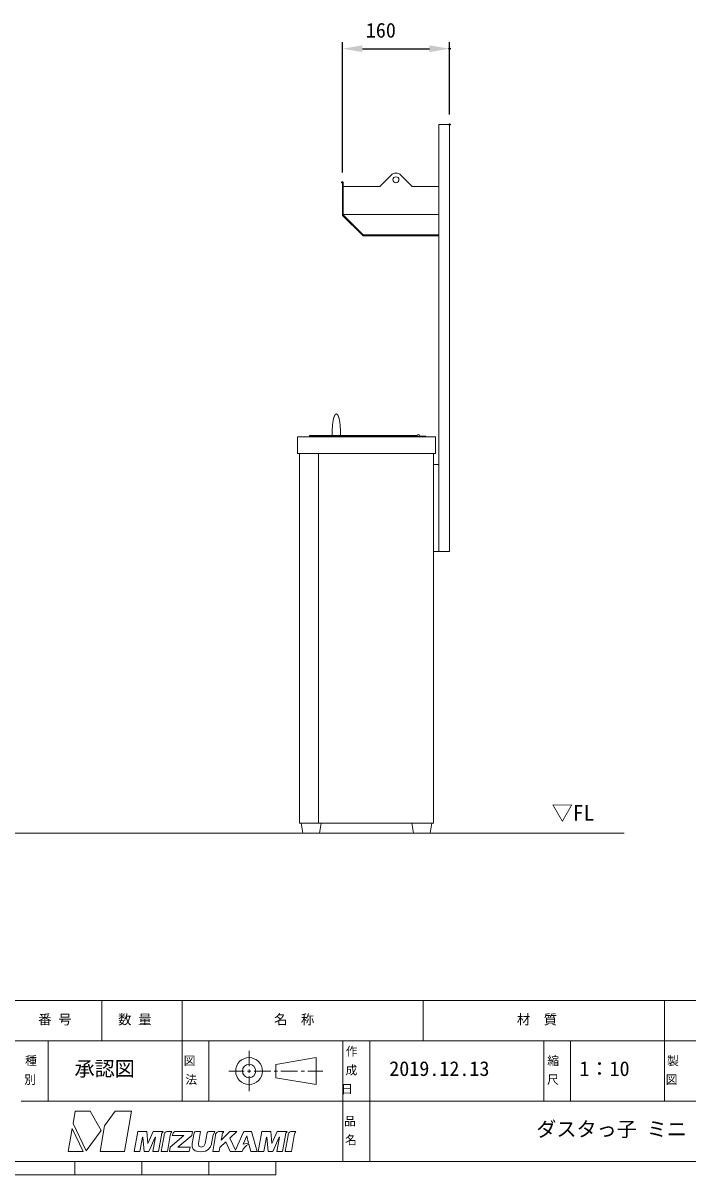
# Model space of a CAD drawing. Units: millimetres on the paper. Extents: x -203 to 203, y -143 to 143.
# Drawn here: x 12.3 to 111.5, y -140 to 31.8 of the extents above; entities that cross this region are included whole.
import ezdxf
from ezdxf.enums import TextEntityAlignment as Align

# ---------------------------------------------------------------- set-up
doc = ezdxf.new("R2010")
doc.units = ezdxf.units.MM
doc.header["$PDMODE"] = 32
doc.header["$PDSIZE"] = 0.2
for name, color, linetype, lineweight in [('0-1_DIMENSION_LINES$02_DIMENSI', 7, 'Continuous', 25), ('0-3_DIMENSION_LINES$03_LINES', 7, 'Continuous', 18), ('0-5_図面_FORMAT$01_WAKU$OUT_LINE', 6, 'Continuous', 18), ('0-6_図面_FORMAT$03_TEXT', 7, 'Continuous', 18), ('0-7_図面_FORMAT$01_WAKU$SUB_LINE', 7, 'Continuous', 18), ('0-8_図面_FORMAT$02_LOGO$01_MZ_LO', 7, 'Continuous', 18)]:
    doc.layers.add(name, color=color, linetype=linetype, lineweight=lineweight)
doc.layers.add('0-2_DEFPOINTS', color=7, linetype='Continuous')
doc.styles.add('ＭＳ ゴシック', font='')
doc.styles.get('ＭＳ ゴシック').set_extended_font_data('MS Gothic')

# ---------------------------------------------------------------- blocks, each defined once
blk = doc.blocks.new('D8')
at = {"layer": '0-1_DIMENSION_LINES$02_DIMENSI'}
for p, q in [((539.846, 316.1), (539.846, 355)), ((571.846, 333.4), (571.846, 355)), ((545.845, 353), (565.846, 353))]:
    blk.add_line(p, q, dxfattribs=at)
for points in [[(545.845, 354), (545.845, 352), (539.846, 353)], [(565.846, 352), (565.846, 354), (571.846, 353)]]:
    blk.add_solid(points, dxfattribs=at)
at = {"layer": '0-2_DEFPOINTS'}
for p in [(571.846, 353), (571.846, 330.4), (539.846, 313.1)]:
    blk.add_point(p, dxfattribs=at)
at = {"layer": '0-1_DIMENSION_LINES$02_DIMENSI', "style": 'ＭＳ ゴシック'}
blk.add_text('160', height=4.399, dxfattribs=at).set_placement((546.846, 355), align=Align.BOTTOM_LEFT)
blk = doc.blocks.new('_X28')
at = {"layer": '0-6_図面_FORMAT$03_TEXT', "style": 'ＭＳ ゴシック'}
for s, p in [('作', (540.875, 51.813)), ('成', (540.801, 46.191)), ('日', (539.482, 40.568))]:
    blk.add_text(s, height=2.566, dxfattribs=at).set_placement(p, align=Align.BOTTOM_LEFT)
blk = doc.blocks.new('_X27')
at = {"layer": '0-6_図面_FORMAT$03_TEXT', "style": 'ＭＳ ゴシック'}
for s, p in [('図', (492.487, 49.002)), ('法', (492.977, 43.38))]:
    blk.add_text(s, height=2.566, dxfattribs=at).set_placement(p, align=Align.BOTTOM_LEFT)
blk = doc.blocks.new('_X26')
at = {"layer": '0-6_図面_FORMAT$03_TEXT', "style": 'ＭＳ ゴシック'}
for s, p in [('種', (445.127, 49.002)), ('別', (444.903, 43.38))]:
    blk.add_text(s, height=2.566, dxfattribs=at).set_placement(p, align=Align.BOTTOM_LEFT)
blk = doc.blocks.new('_X25')
at = {"layer": '0-6_図面_FORMAT$03_TEXT', "style": 'ＭＳ ゴシック'}
for s, p in [('品', (540.35, 31.002)), ('名', (540.651, 25.38))]:
    blk.add_text(s, height=2.566, dxfattribs=at).set_placement(p, align=Align.BOTTOM_LEFT)
blk = doc.blocks.new('_X24')
at = {"layer": '0-6_図面_FORMAT$03_TEXT', "style": 'ＭＳ ゴシック'}
for s, p in [('縮', (601.025, 49.002)), ('尺', (600.952, 43.38))]:
    blk.add_text(s, height=2.566, dxfattribs=at).set_placement(p, align=Align.BOTTOM_LEFT)
blk = doc.blocks.new('_X23')
at = {"layer": '0-6_図面_FORMAT$03_TEXT', "style": 'ＭＳ ゴシック'}
for s, p in [('製', (636.801, 49.002)), ('図', (636.385, 43.38))]:
    blk.add_text(s, height=2.566, dxfattribs=at).set_placement(p, align=Align.BOTTOM_LEFT)

msp = doc.modelspace()

# ---------------------------------------------------------------- linework, layer by layer
at = {"layer": '0-3_DIMENSION_LINES$03_LINES'}
for p, q in [((74.323, 16.7), (75.923, 16.7)), ((75.923, 16.7), (75.923, -47)), ((65.509, 7.45), (67.216, 9.157)), ((68.63, 9.157), (70.337, 7.45)), ((60.043, 8.05), (59.923, 8.05)), ((59.923, 8.05), (59.923, 3.22)), ((65.509, 7.45), (60.043, 7.45)), ((74.323, 7.45), (70.337, 7.45)), ((59.958, 3.135), (62.958, 0.135)), ((60.043, 3.25), (74.323, 3.25)), ((63.042, 0.1), (72.862, 0.1)), ((72.862, 0.1), (74.323, 0.1)), ((58.423, -28.88), (58.423, -29.68)), ((59.623, -28.88), (59.623, -29.68)), ((53.223, -29.88), (73.823, -29.88)), ((53.223, -29.88), (53.223, -32.38)), ((55.023, -29.68), (71.023, -29.68)), ((55.023, -29.68), (55.023, -29.88)), ((55.023, -29.78), (72.363, -29.78)), ((71.023, -29.68), (71.023, -29.78)), ((72.363, -29.78), (72.363, -29.88)), ((73.823, -32.38), (73.823, -29.88)), ((53.223, -32.38), (73.823, -32.38)), ((53.523, -32.38), (53.523, -87.5)), ((56.347, -32.38), (56.347, -87.5)), ((73.523, -87.5), (73.523, -32.38)), ((73.523, -34), (74.323, -34)), ((73.523, -47), (74.323, -47)), ((53.523, -87.5), (73.523, -87.5)), ((54.023, -89), (53.773, -87.5)), ((56.773, -87.5), (56.523, -89)), ((70.523, -89), (70.273, -87.5)), ((73.273, -87.5), (73.023, -89)), ((-88, -89), (102, -89)), ((54.023, -89), (56.523, -89)), ((70.523, -89), (73.023, -89))]:
    msp.add_line(p, q, dxfattribs=at)
for points in [[(74.323, 16.7), (74.323, -47), (75.923, -47)], [(60.043, 8.05), (60.043, 3.22), (63.042, 0.22), (74.323, 0.22)], [(58.423, -28.88), (58.425, -28.672), (58.432, -28.466), (58.443, -28.261), (58.458, -28.065), (58.479, -27.869), (58.502, -27.688), (58.53, -27.508), (58.561, -27.348), (58.578, -27.268), (58.597, -27.189), (58.615, -27.121), (58.634, -27.054), (58.654, -26.987), (58.676, -26.92), (58.696, -26.867), (58.717, -26.814), (58.729, -26.788), (58.74, -26.762), (58.753, -26.736), (58.766, -26.711), (58.776, -26.692), (58.787, -26.673), (58.798, -26.654), (58.81, -26.636), (58.822, -26.617), (58.829, -26.608), (58.835, -26.6), (58.842, -26.591), (58.849, -26.582), (58.856, -26.574), (58.863, -26.566), (58.869, -26.56), (58.874, -26.554), (58.88, -26.548), (58.886, -26.542), (58.892, -26.537), (58.898, -26.532), (58.904, -26.527), (58.911, -26.522)], [(58.911, -26.522), (58.917, -26.517), (58.924, -26.513), (58.931, -26.508), (58.939, -26.504), (58.942, -26.502), (58.946, -26.5), (58.95, -26.499), (58.953, -26.497), (58.957, -26.495), (58.961, -26.494), (58.965, -26.492), (58.969, -26.491), (58.975, -26.488), (58.979, -26.487), (58.982, -26.486), (58.985, -26.485), (58.989, -26.485), (58.992, -26.484), (58.995, -26.483), (58.999, -26.482), (59.002, -26.482), (59.006, -26.481), (59.009, -26.481), (59.012, -26.48), (59.016, -26.48), (59.019, -26.48), (59.023, -26.48), (59.026, -26.48), (59.03, -26.48), (59.033, -26.48), (59.036, -26.481), (59.04, -26.481), (59.043, -26.482), (59.047, -26.482), (59.05, -26.483), (59.053, -26.484), (59.057, -26.485), (59.06, -26.485), (59.064, -26.486)], [(59.064, -26.486), (59.067, -26.487), (59.07, -26.488), (59.077, -26.491), (59.081, -26.492), (59.084, -26.494), (59.088, -26.495), (59.092, -26.497), (59.096, -26.499), (59.1, -26.5), (59.103, -26.502), (59.107, -26.504), (59.114, -26.508), (59.121, -26.513), (59.128, -26.517), (59.135, -26.522), (59.141, -26.527), (59.148, -26.532), (59.154, -26.537), (59.16, -26.542), (59.166, -26.548), (59.171, -26.554), (59.177, -26.56), (59.182, -26.566), (59.19, -26.574), (59.197, -26.582), (59.204, -26.591), (59.21, -26.6), (59.217, -26.608), (59.223, -26.617), (59.235, -26.636), (59.247, -26.654), (59.258, -26.673), (59.269, -26.692), (59.28, -26.711), (59.293, -26.736), (59.305, -26.762), (59.317, -26.788), (59.328, -26.814), (59.349, -26.867)], [(59.349, -26.867), (59.369, -26.92), (59.392, -26.987), (59.412, -27.054), (59.431, -27.121), (59.448, -27.189), (59.467, -27.268), (59.485, -27.348), (59.515, -27.508), (59.544, -27.688), (59.567, -27.869), (59.587, -28.065), (59.602, -28.261), (59.614, -28.466), (59.622, -28.776), (59.623, -28.88)]]:
    msp.add_lwpolyline(points, dxfattribs=at)
for centre, radius in [((67.923, 8.45), 0.45), ((71.263, -29.705), 0.175)]:
    msp.add_circle(centre, radius, dxfattribs=at)
for centre, radius, start, end in [((67.923, 8.45), 1, 90, 135), ((67.923, 8.45), 1, 45, 90), ((60.043, 3.22), 0.12, 180, 225), ((63.042, 0.22), 0.12, 225, 270)]:
    msp.add_arc(centre, radius, start, end, dxfattribs=at)
at = {"layer": '0-5_図面_FORMAT$01_WAKU$OUT_LINE'}
for p, q in [((198, -114), (-198, -114)), ((198, -120), (-78, -120)), ((-198, -138), (198, -138)), ((20, -140), (20, -138)), ((30, -140), (30, -138)), ((40, -140), (40, -138)), ((50, -140), (50, -138)), ((-50, -140), (50, -140))]:
    msp.add_line(p, q, dxfattribs=at)
at = {"layer": '0-6_図面_FORMAT$03_TEXT'}
for p, q in [((46, -123.75), (46, -121.5)), ((45.25, -124.5), (43, -124.5)), ((46.25, -124.5), (45.75, -124.5)), ((46, -124.75), (46, -124.25)), ((46, -127.5), (46, -125.25)), ((49.25, -124.5), (46.75, -124.5)), ((50.25, -124.5), (49.75, -124.5)), ((53.25, -124.5), (50.75, -124.5)), ((54.25, -124.5), (53.75, -124.5)), ((57, -124.5), (54.75, -124.5))]:
    msp.add_line(p, q, dxfattribs=at)
msp.add_lwpolyline([(56, -122.5), (50, -123.5), (50, -125.5), (56, -126.5)], close=True, dxfattribs=at)
for radius in [2, 1]:
    msp.add_circle((46, -124.5), radius, dxfattribs=at)
at = {"layer": '0-7_図面_FORMAT$01_WAKU$SUB_LINE'}
for p, q in [((24, -114), (24, -120)), ((36, -129), (36, -114)), ((72, -114), (72, -120)), ((108, -129), (108, -114)), ((16, -129), (16, -120)), ((40, -120), (40, -129)), ((60, -138), (60, -120)), ((64, -138), (64, -120)), ((90, -129), (90, -120)), ((94, -129), (94, -120)), ((12, -129), (144, -129))]:
    msp.add_line(p, q, dxfattribs=at)
at = {"layer": '0-8_図面_FORMAT$02_LOGO$01_MZ_LO'}
for p, q in [((37.537, -133.5), (35.065, -133.5)), ((46.337, -133.5), (45.468, -133.5)), ((40.233, -135.778), (40.29, -135.668)), ((40.374, -135.424), (40.397, -135.301)), ((40.397, -135.301), (40.397, -135.301))]:
    msp.add_line(p, q, dxfattribs=at)
for points in [[(23.918, -133.353), (22.281, -130.5), (20.052, -130.5), (19.733, -132.307), (21.68, -136.412)], [(28.452, -130.5), (26.007, -130.5), (24.423, -132.664), (23.747, -136.5), (27.394, -136.5)], [(18.994, -136.5), (21.221, -136.5), (19.598, -133.076)], [(45.11, -135.417), (45.68, -134.166), (45.934, -135.28)]]:
    msp.add_lwpolyline(points, close=True, dxfattribs=at)
for points in [[(33.164, -133.522), (33.156, -133.5), (31.697, -133.5), (30.881, -135.325), (30.713, -133.5), (29.38, -133.5), (28.851, -136.5), (29.708, -136.5), (30.085, -134.372), (30.121, -134.372), (30.313, -136.5), (31.031, -136.5), (31.977, -134.372)], [(34.491, -133.528), (34.478, -133.5), (33.731, -133.5)], [(34.592, -133.9), (34.52, -134.136), (36.248, -134.138), (34.235, -135.872), (34.125, -136.5), (37.07, -136.5), (37.184, -135.854), (35.358, -135.851), (37.431, -134.099), (37.537, -133.5)], [(37.806, -133.692), (37.524, -135.289), (37.521, -135.794), (37.657, -136.139), (37.93, -136.397), (38.341, -136.518), (38.813, -136.549), (39.48, -136.449), (39.895, -136.201), (40.227, -135.789)], [(39.755, -133.696), (39.466, -135.331), (39.262, -135.715), (38.863, -135.851), (38.51, -135.713), (38.441, -135.331), (38.764, -133.5), (38.048, -133.5)], [(40.864, -133.542), (40.849, -133.5), (40.714, -133.507), (40.002, -133.5)], [(40.399, -135.289), (40.626, -134.001), (40.864, -133.542)], [(42.222, -133.528), (42.209, -133.5), (41.412, -133.5)], [(45.049, -133.832), (43.995, -136.289), (43.107, -134.53), (44.192, -133.5), (43.143, -133.5), (41.836, -134.805), (41.959, -134.095)], [(45.965, -135.404), (46.245, -136.5), (47.188, -136.5), (46.337, -133.5)], [(51.674, -133.522), (51.666, -133.5), (50.207, -133.5), (49.391, -135.325), (49.223, -133.5), (47.89, -133.5), (47.361, -136.5), (48.218, -136.5), (48.595, -134.372), (48.631, -134.372), (48.823, -136.5), (49.541, -136.5), (50.487, -134.372)], [(53.001, -133.528), (52.988, -133.5), (52.241, -133.5)], [(32.019, -134.372), (31.642, -136.5), (32.493, -136.5), (32.919, -134.081)], [(33.299, -134.137), (32.883, -136.5), (33.799, -136.5), (34.222, -134.095)], [(40.987, -134.137), (40.572, -136.5), (41.537, -136.5), (41.538, -136.5), (41.544, -136.5), (41.644, -135.919), (42.528, -135.079), (43.184, -136.5), (44.946, -136.5)], [(50.529, -134.372), (50.152, -136.5), (51.003, -136.5), (51.429, -134.081)], [(51.809, -134.137), (51.393, -136.5), (52.309, -136.5), (52.732, -134.095)]]:
    msp.add_lwpolyline(points, dxfattribs=at)
for centre, radius, start, end in [((33.774, -134.123), 0.856, 135.436, 177.18162), ((33.898, -134.078), 0.602, 106.10853, 185.61083), ((35.205, -134.213), 0.99, 136.18472, 173.12017), ((35.074, -133.99), 0.49, 91.03463, 169.38909), ((38.043, -133.742), 0.242, 88.80192, 167.99496), ((39.997, -133.747), 0.247, 88.77298, 167.99431), ((41.581, -134.073), 0.597, 106.38228, 186.12371), ((42.933, -134.202), 0.98, 136.54508, 173.70767), ((45.459, -133.92), 0.42, 88.83548, 167.9571), ((52.284, -134.123), 0.856, 135.436, 177.18162), ((52.408, -134.078), 0.602, 106.10853, 185.61083), ((53.715, -134.213), 0.99, 136.18472, 173.12017), ((31.998, -134.363), 0.0228, 337.38667, 202.61333), ((39.51, -135.264), 0.878, 332.65034, 349.54143), ((38.551, -134.961), 1.876, 349.54143, 349.93236), ((46.839, -137.238), 2.032, 115.4544, 158.69079), ((50.508, -134.363), 0.0228, 337.38667, 202.61333), ((38.92, -135.098), 1.479, 332.15939, 332.65034)]:
    msp.add_arc(centre, radius, start, end, dxfattribs=at)

# ---------------------------------------------------------------- block references
at = {"layer": '0-1_DIMENSION_LINES$02_DIMENSI', "xscale": 0.5, "yscale": 0.5}
msp.add_blockref('D8', (-210, -148.5), dxfattribs=at)
at = {"layer": '0-6_図面_FORMAT$03_TEXT', "xscale": 0.5, "yscale": 0.5}
for name in ['_X28', '_X26', '_X27', '_X24', '_X23', '_X25']:
    msp.add_blockref(name, (-210, -148.5), dxfattribs=at)

# ---------------------------------------------------------------- texts
at = {"layer": '0-1_DIMENSION_LINES$02_DIMENSI', "style": 'ＭＳ ゴシック'}
msp.add_text('▽FL', height=2.328, dxfattribs=at).set_placement((91.171, -87.839), align=Align.BOTTOM_LEFT)
at = {"layer": '0-6_図面_FORMAT$03_TEXT', "style": 'ＭＳ ゴシック'}
for s, height, p in [('番 号', 1.466, (14.511, -117.98)), ('数 量', 1.466, (26.445, -117.98)), ('名\u3000称', 1.466, (49.734, -117.98)), ('材\u3000質', 1.466, (85.975, -117.98)), ('承認図', 2.199, (19.941, -125.902)), ('2019.12.13', 2.199, (66.921, -125.894)), ('1：10', 2.199, (95.308, -125.902)), ('ダスタっ子 ミニ', 2.199, (88.87, -134.92))]:
    msp.add_text(s, height=height, dxfattribs=at).set_placement(p, align=Align.BOTTOM_LEFT)

doc.saveas('drawing.dxf')
